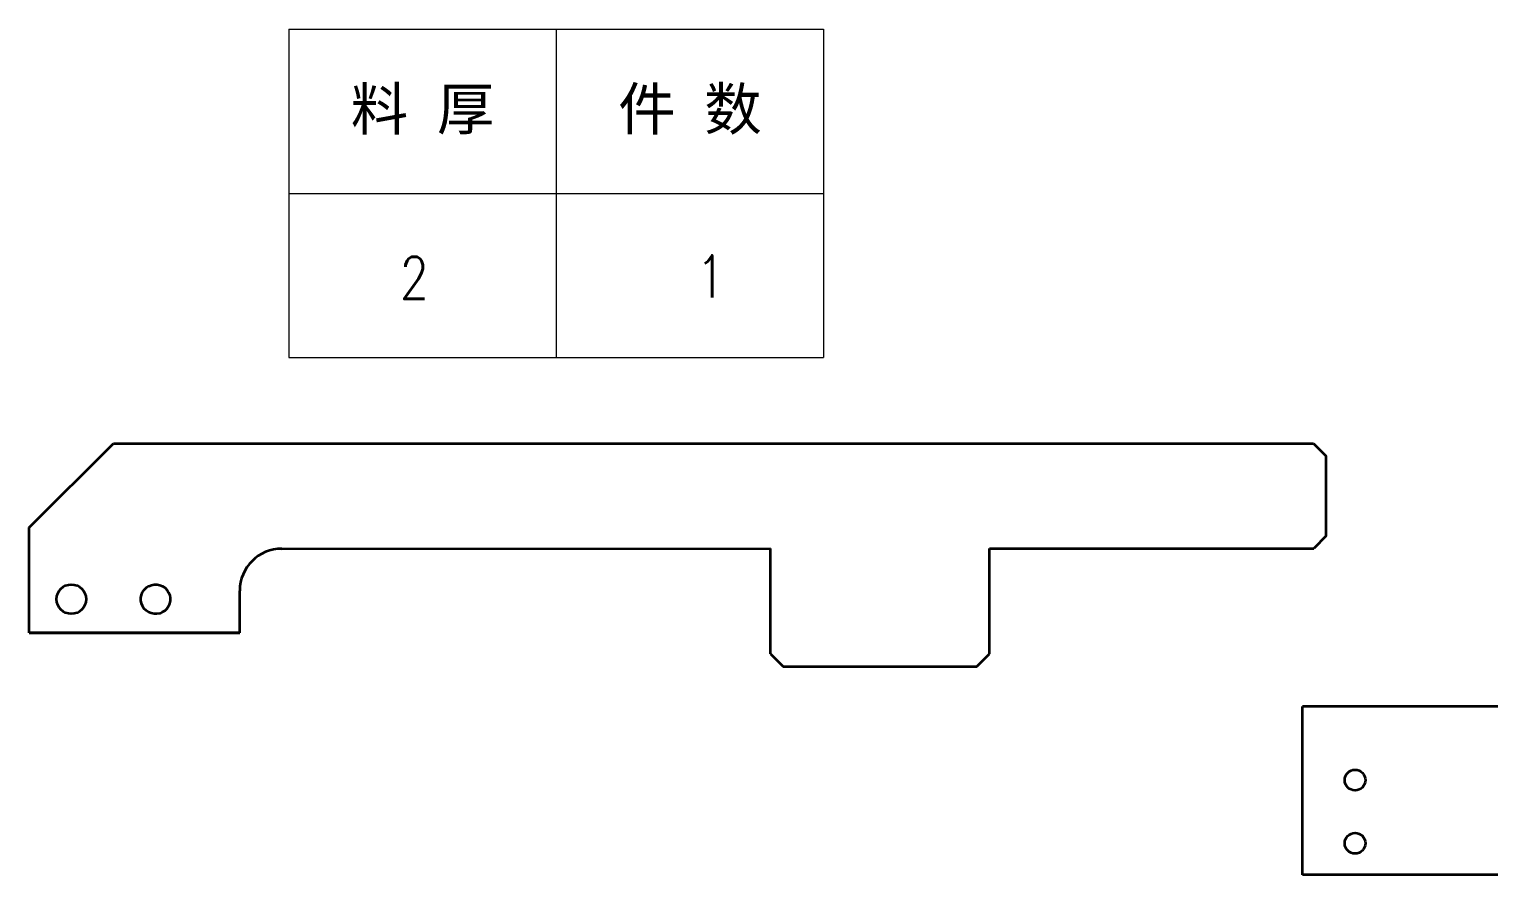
# Model space of a CAD drawing. Header units: millimetres. Extents: x 1333 to 359964, y -52803 to -5704.
# Drawn here: x 177702.5 to 178049.1, y -26073.6 to -25872.7 of the extents above; entities that cross this region are included whole.
import ezdxf
from ezdxf.enums import TextEntityAlignment as Align

# ---------------------------------------------------------------- set-up
doc = ezdxf.new("R2010")
doc.units = ezdxf.units.MM
doc.header["$LTSCALE"] = 0.5
doc.layers.add('标注线', color=3, linetype='Continuous', lineweight=18)
doc.layers.add('粗实线', color=7, linetype='Continuous', lineweight=35)
doc.styles.add('DIM', font='romans.shx', dxfattribs={"width": 0.8, "bigfont": 'bigfont.shx'})
doc.styles.get("Standard").update_dxf_attribs({"font": 'simplex.shx'})

# ---------------------------------------------------------------- blocks, each defined once
blk = doc.blocks.new('*T481')
at = {"color": 0, "linetype": 'ByBlock', "lineweight": -2, "transparency": 16777216}
for p, q in [((0, 0), (127, 0)), ((0, 0), (0, -78)), ((63.5, 0), (63.5, -78)), ((127, 0), (127, -78)), ((0, -39), (127, -39)), ((0, -78), (127, -78))]:
    blk.add_line(p, q, dxfattribs=at)
at = {"color": 0, "transparency": 16777216, "char_height": 10, "width": 60.5, "attachment_point": 5}
for s, insert in [('{\\fSimSun|b0|i0|c134|p2;料 厚}', (31.75, -19.5)), ('{\\fSimSun|b0|i0|c134|p2;件 数}', (95.25, -19.5))]:
    blk.add_mtext(s, dxfattribs=dict(at, insert=insert))
blk = doc.blocks.new('拆图参数')
blk.add_blockref('*T481', (-63.5, 78))
at = {"style": 'DIM', "width": 0.8}
blk.add_attdef('1', text='', height=10, dxfattribs=at).set_placement((36.65, 19.27), align=Align.MIDDLE_CENTER)
blk.add_attdef('6', text='', height=10, dxfattribs=at).set_placement((-37.13, 18.91), align=Align.MIDDLE_LEFT)

msp = doc.modelspace()

# ---------------------------------------------------------------- linework, layer by layer
at = {"color": 7, "lineweight": 35}
for p, q in [((178342.874, -26033.633), (178004.874, -26033.633)), ((178004.874, -26073.633), (178004.874, -26033.633)), ((178342.874, -26073.633), (178004.874, -26073.633))]:
    msp.add_line(p, q, dxfattribs=at)
for centre in [(178017.374, -26051.133), (178017.374, -26066.133)]:
    msp.add_circle(centre, 2.459, dxfattribs=at)
at = {"layer": '粗实线', "lineweight": 35}
for p, q in [((177702.543, -25991.154), (177722.542, -25971.152)), ((177722.542, -25971.152), (178007.542, -25971.135)), ((178007.542, -25971.135), (178010.542, -25974.135)), ((178010.543, -25993.129), (178010.542, -25974.135)), ((177702.545, -26016.154), (177702.543, -25991.154)), ((178010.543, -25993.129), (178007.544, -25996.129)), ((177762.544, -25996.15), (177878.544, -25996.14)), ((177878.545, -26021.143), (177878.544, -25996.14)), ((177930.544, -25996.135), (178007.544, -25996.129)), ((177930.545, -26021.14), (177930.544, -25996.135)), ((177702.545, -26016.154), (177752.545, -26016.151)), ((177752.545, -26016.151), (177702.545, -26016.154)), ((177878.545, -26021.143), (177881.545, -26024.143)), ((177927.545, -26024.14), (177930.545, -26021.14)), ((177881.545, -26024.143), (177927.545, -26024.14))]:
    msp.add_line(p, q, dxfattribs=at)
at = {"layer": '粗实线', "lineweight": 35, "ltscale": 0.25}
msp.add_line((177752.545, -26016.151), (177752.544, -26006.151), dxfattribs=at)
at = {"layer": '粗实线', "lineweight": 35}
msp.add_circle((177712.544, -26008.153), 3.5, dxfattribs=at)
for centre, major_axis, start_param, end_param in [((177762.544, -26006.15), (10, -0.005), 1.5714025, 3.1421988), ((177732.544, -26008.152), (3.5, -0.002), 2.6421386, 8.9253239)]:
    msp.add_ellipse(centre, major_axis=major_axis, ratio=1, start_param=start_param, end_param=end_param, dxfattribs=at)

# ---------------------------------------------------------------- block references
at = {"layer": '标注线'}
msp.add_blockref('拆图参数', (177827.691, -25950.73), dxfattribs=at).add_auto_attribs({'1': '1', '6': '2'})

doc.saveas('drawing.dxf')
